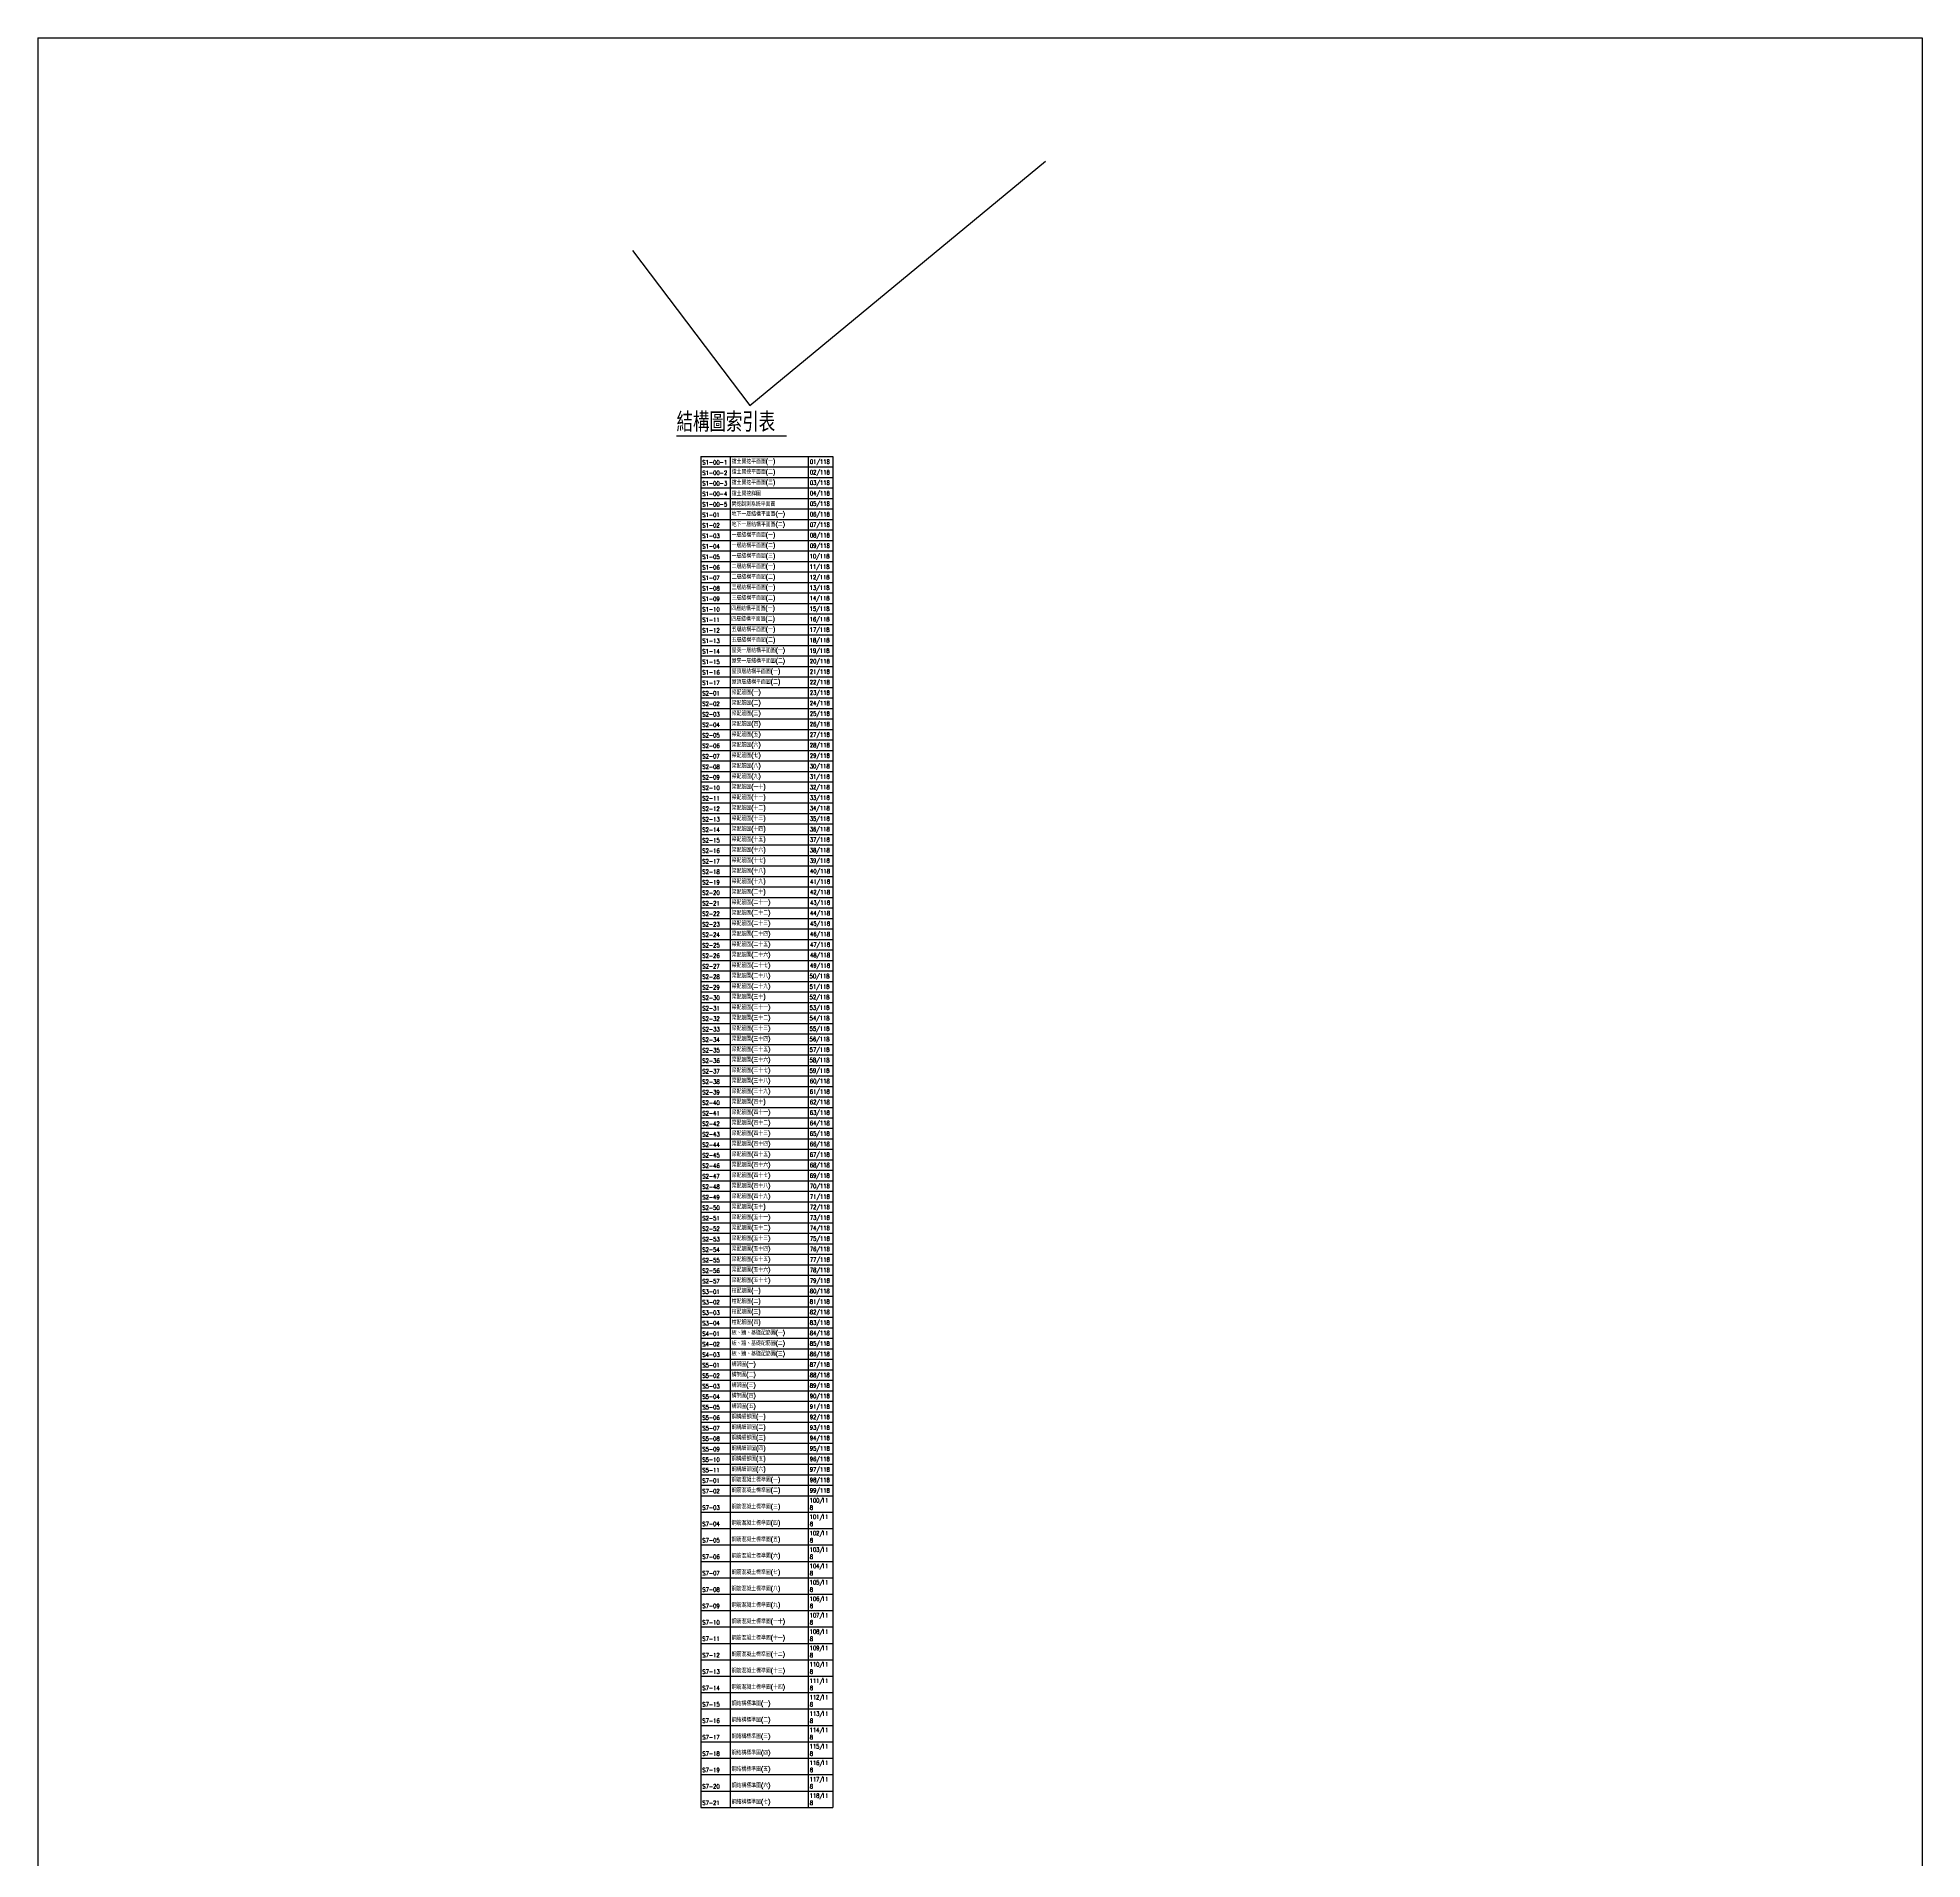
# Model space of a CAD drawing. Header units: centimetres. Extents: x -47768 to 194820, y -149527 to 141949.
# Drawn here: x 49457 to 107942, y 85391 to 141949 of the extents above; entities that cross this region are included whole.
import ezdxf

# ---------------------------------------------------------------- set-up
doc = ezdxf.new("R2010")
doc.units = ezdxf.units.CM
doc.layers.get('0').update_dxf_attribs({"color": 8})
doc.layers.add('0S-分圖線', color=8, linetype='Continuous', plot=False)
doc.layers.add('1S-TEXT2', color=2, linetype='Continuous', plot=False)
doc.layers.add('1S-TEXT', color=7, linetype='Continuous')
doc.layers.add('TEXT', color=7, linetype='Continuous')
doc.styles.add('CHINA', font='romans.shx', dxfattribs={"width": 0.85, "bigfont": 'chineset.shx'})

msp = doc.modelspace()

# ---------------------------------------------------------------- linework, layer by layer
at = {"ltscale": 100}
for p, q in [((70034.8096, 128946.1865), (74130.8176, 128946.1865)), ((70034.8096, 128946.1865), (70034.8096, 87003.0251)), ((70945.0336, 128946.1865), (70945.0336, 87003.0251)), ((73368.7696, 128946.1865), (73368.7696, 87003.0251)), ((74130.8176, 128946.1865), (74130.8176, 87003.0251)), ((70034.8096, 128620.2569), (74130.8176, 128620.2569)), ((70034.8096, 128294.3273), (74130.8176, 128294.3273)), ((70034.8096, 127968.3977), (74130.8176, 127968.3977)), ((70034.8096, 127642.4681), (74130.8176, 127642.4681)), ((70034.8096, 127316.5385), (74130.8176, 127316.5385)), ((70034.8096, 126990.6089), (74130.8176, 126990.6089)), ((70034.8096, 126664.6793), (74130.8176, 126664.6793)), ((70034.8096, 126338.7497), (74130.8176, 126338.7497)), ((70034.8096, 126012.8201), (74130.8176, 126012.8201)), ((70034.8096, 125686.8905), (74130.8176, 125686.8905)), ((70034.8096, 125360.9609), (74130.8176, 125360.9609)), ((70034.8096, 125035.0313), (74130.8176, 125035.0313)), ((70034.8096, 124709.1017), (74130.8176, 124709.1017)), ((70034.8096, 124383.1721), (74130.8176, 124383.1721)), ((70034.8096, 124057.2425), (74130.8176, 124057.2425)), ((70034.8096, 123731.3129), (74130.8176, 123731.3129)), ((70034.8096, 123405.3833), (74130.8176, 123405.3833)), ((70034.8096, 123079.4537), (74130.8176, 123079.4537)), ((70034.8096, 122753.5241), (74130.8176, 122753.5241)), ((70034.8096, 122427.5945), (74130.8176, 122427.5945)), ((70034.8096, 122101.6649), (74130.8176, 122101.6649)), ((70034.8096, 121775.7353), (74130.8176, 121775.7353)), ((70034.8096, 121449.8057), (74130.8176, 121449.8057)), ((70034.8096, 121123.8761), (74130.8176, 121123.8761)), ((70034.8096, 120797.9465), (74130.8176, 120797.9465)), ((70034.8096, 120472.0169), (74130.8176, 120472.0169)), ((70034.8096, 120146.0873), (74130.8176, 120146.0873)), ((70034.8096, 119820.1577), (74130.8176, 119820.1577)), ((70034.8096, 119494.2281), (74130.8176, 119494.2281)), ((70034.8096, 119168.2985), (74130.8176, 119168.2985)), ((70034.8096, 118842.3689), (74130.8176, 118842.3689)), ((70034.8096, 118516.4393), (74130.8176, 118516.4393)), ((70034.8096, 118190.5097), (74130.8176, 118190.5097)), ((70034.8096, 117864.5801), (74130.8176, 117864.5801)), ((70034.8096, 117538.6505), (74130.8176, 117538.6505)), ((70034.8096, 117212.7209), (74130.8176, 117212.7209)), ((70034.8096, 116886.7913), (74130.8176, 116886.7913)), ((70034.8096, 116560.8617), (74130.8176, 116560.8617)), ((70034.8096, 116234.9321), (74130.8176, 116234.9321)), ((70034.8096, 115909.0025), (74130.8176, 115909.0025)), ((70034.8096, 115583.0729), (74130.8176, 115583.0729)), ((70034.8096, 115257.1433), (74130.8176, 115257.1433)), ((70034.8096, 114931.2137), (74130.8176, 114931.2137)), ((70034.8096, 114605.2841), (74130.8176, 114605.2841)), ((70034.8096, 114279.3545), (74130.8176, 114279.3545)), ((70034.8096, 113953.4249), (74130.8176, 113953.4249)), ((70034.8096, 113627.4953), (74130.8176, 113627.4953)), ((70034.8096, 113301.5657), (74130.8176, 113301.5657)), ((70034.8096, 112975.6361), (74130.8176, 112975.6361)), ((70034.8096, 112649.7065), (74130.8176, 112649.7065)), ((70034.8096, 112323.7769), (74130.8176, 112323.7769)), ((70034.8096, 111997.8473), (74130.8176, 111997.8473)), ((70034.8096, 111671.9177), (74130.8176, 111671.9177)), ((70034.8096, 111345.9881), (74130.8176, 111345.9881)), ((70034.8096, 111020.0585), (74130.8176, 111020.0585)), ((70034.8096, 110694.1289), (74130.8176, 110694.1289)), ((70034.8096, 110368.1993), (74130.8176, 110368.1993)), ((70034.8096, 110042.2697), (74130.8176, 110042.2697)), ((70034.8096, 109716.3401), (74130.8176, 109716.3401)), ((70034.8096, 109390.4105), (74130.8176, 109390.4105)), ((70034.8096, 109064.4809), (74130.8176, 109064.4809)), ((70034.8096, 108738.5513), (74130.8176, 108738.5513)), ((70034.8096, 108412.6217), (74130.8176, 108412.6217)), ((70034.8096, 108086.6921), (74130.8176, 108086.6921)), ((70034.8096, 107760.7625), (74130.8176, 107760.7625)), ((70034.8096, 107434.8329), (74130.8176, 107434.8329)), ((70034.8096, 107108.9033), (74130.8176, 107108.9033)), ((70034.8096, 106782.9737), (74130.8176, 106782.9737)), ((70034.8096, 106457.0441), (74130.8176, 106457.0441)), ((70034.8096, 106131.1145), (74130.8176, 106131.1145)), ((70034.8096, 105805.1849), (74130.8176, 105805.1849)), ((70034.8096, 105479.2553), (74130.8176, 105479.2553)), ((70034.8096, 105153.3257), (74130.8176, 105153.3257)), ((70034.8096, 104827.3961), (74130.8176, 104827.3961)), ((70034.8096, 104501.4665), (74130.8176, 104501.4665)), ((70034.8096, 104175.5369), (74130.8176, 104175.5369)), ((70034.8096, 103849.6073), (74130.8176, 103849.6073)), ((70034.8096, 103523.6777), (74130.8176, 103523.6777)), ((70034.8096, 103197.7481), (74130.8176, 103197.7481)), ((70034.8096, 102871.8185), (74130.8176, 102871.8185)), ((70034.8096, 102545.8889), (74130.8176, 102545.8889)), ((70034.8096, 102219.9593), (74130.8176, 102219.9593)), ((70034.8096, 101894.0297), (74130.8176, 101894.0297)), ((70034.8096, 101568.1001), (74130.8176, 101568.1001)), ((70034.8096, 101242.1705), (74130.8176, 101242.1705)), ((70034.8096, 100916.2409), (74130.8176, 100916.2409)), ((70034.8096, 100590.3113), (74130.8176, 100590.3113)), ((70034.8096, 100264.3817), (74130.8176, 100264.3817)), ((70034.8096, 99938.4521), (74130.8176, 99938.4521)), ((70034.8096, 99612.5225), (74130.8176, 99612.5225)), ((70034.8096, 99286.5929), (74130.8176, 99286.5929)), ((70034.8096, 98960.6633), (74130.8176, 98960.6633)), ((70034.8096, 98634.7337), (74130.8176, 98634.7337)), ((70034.8096, 98308.8041), (74130.8176, 98308.8041)), ((70034.8096, 97982.8745), (74130.8176, 97982.8745)), ((70034.8096, 97656.9449), (74130.8176, 97656.9449)), ((70034.8096, 97331.0153), (74130.8176, 97331.0153)), ((70034.8096, 97005.0857), (74130.8176, 97005.0857)), ((70034.8096, 96679.1561), (74130.8176, 96679.1561)), ((70034.8096, 96169.886), (74130.8176, 96169.886)), ((70034.8096, 95660.616), (74130.8176, 95660.616)), ((70034.8096, 95151.3459), (74130.8176, 95151.3459)), ((70034.8096, 94642.0759), (74130.8176, 94642.0759)), ((70034.8096, 94132.8058), (74130.8176, 94132.8058)), ((70034.8096, 93623.5358), (74130.8176, 93623.5358)), ((70034.8096, 93114.2657), (74130.8176, 93114.2657)), ((70034.8096, 92604.9957), (74130.8176, 92604.9957)), ((70034.8096, 92095.7256), (74130.8176, 92095.7256)), ((70034.8096, 91586.4556), (74130.8176, 91586.4556)), ((70034.8096, 91077.1855), (74130.8176, 91077.1855)), ((70034.8096, 90567.9155), (74130.8176, 90567.9155)), ((70034.8096, 90058.6454), (74130.8176, 90058.6454)), ((70034.8096, 89549.3754), (74130.8176, 89549.3754)), ((70034.8096, 89040.1053), (74130.8176, 89040.1053)), ((70034.8096, 88530.8353), (74130.8176, 88530.8353)), ((70034.8096, 88021.5652), (74130.8176, 88021.5652)), ((70034.8096, 87512.2952), (74130.8176, 87512.2952)), ((70034.8096, 87003.0251), (74130.8176, 87003.0251))]:
    msp.add_line(p, q, dxfattribs=at)
for q in [(74130.8176, 121127.8275), (74130.8176, 120797.9465)]:
    msp.add_line((74130.8176, 128946.1865), q)
at = {"layer": '0S-分圖線', "ltscale": 100}
for p, q in [((49457.2912, 141948.9384), (49457.2912, -149526.8837)), ((49457.2912, 141948.9384), (107942.178, 141948.9384)), ((107942.178, 141948.9384), (107942.178, -134290.3056))]:
    msp.add_line(p, q, dxfattribs=at)
at = {"layer": '1S-TEXT', "ltscale": 100}
for p, q in [((71553.1612, 130532.4565), (80729.4502, 138114.4096)), ((67918.3768, 135342.5756), (71553.1612, 130532.4565))]:
    msp.add_line(p, q, dxfattribs=at)

# ---------------------------------------------------------------- texts
at = {"layer": '1S-TEXT2', "style": 'CHINA', "width": 0.85}
msp.add_text('%%U結構圖索引表 ', height=600, dxfattribs=at).set_placement((69282.2953, 129711.9492))
at = {"layer": 'TEXT', "ltscale": 100, "style": 'CHINA', "width": 0.85}
for s, p in [('S1-00-1', (70082.8566, 128697.4716)), ('擋土開挖平面圖(一)', (70994.1028, 128725.241)), ('01/118', (73420.1388, 128717.1487)), ('S1-00-2', (70082.8566, 128371.542)), ('S1-00-3', (70082.8566, 128045.6124)), ('擋土開挖平面圖(二)', (70994.1028, 128399.3114)), ('擋土開挖平面圖(三)', (70994.1028, 128073.3818)), ('02/118', (73420.1388, 128391.2191)), ('03/118', (73420.1388, 128065.2895)), ('S1-00-4', (70082.8566, 127719.6828)), ('S1-00-5', (70082.8566, 127393.7532)), ('開挖觀測系統平面圖', (70985.2439, 127401.5048)), ('擋土開挖詳圖', (70994.1028, 127726.7529)), ('04/118', (73420.1388, 127739.3599)), ('05/118', (73420.1388, 127413.4303)), ('S1-01', (70082.8566, 127067.8236)), ('地下一層結構平面圖(一)', (70992.3992, 127095.593)), ('地下一層結構平面圖(二)', (70992.3992, 126769.6634)), ('06/118', (73420.1388, 127087.5007)), ('07/118', (73420.1388, 126761.5711)), ('S1-02', (70082.8566, 126741.894)), ('S1-03', (70082.8566, 126415.9644)), ('一層結構平面圖(一)', (70992.0585, 126443.7338)), ('08/118', (73420.1388, 126435.6415)), ('S1-04', (70082.8566, 126090.0348)), ('S1-05', (70082.8566, 125764.1052)), ('一層結構平面圖(二)', (70992.0585, 126117.8042)), ('一層結構平面圖(三)', (70992.0585, 125791.8746)), ('09/118', (73420.1388, 126109.7119)), ('10/118', (73412.7279, 125783.7823)), ('S1-06', (70082.8566, 125438.1756)), ('S1-07', (70082.8566, 125112.246)), ('二層結構平面圖(一)', (70992.3992, 125465.945)), ('二層結構平面圖(二)', (70992.3992, 125140.0154)), ('11/118', (73412.7279, 125457.8527)), ('12/118', (73412.7279, 125131.9231)), ('S1-08', (70082.8566, 124786.3164)), ('S1-09', (70082.8566, 124460.3868)), ('三層結構平面圖(一)', (70992.0585, 124814.0858)), ('三層結構平面圖(二)', (70992.0585, 124488.1562)), ('13/118', (73412.7279, 124805.9935)), ('14/118', (73412.7279, 124480.0639)), ('S1-10', (70082.8566, 124134.4572)), ('四層結構平面圖(一)', (70983.2847, 124162.2266)), ('四層結構平面圖(二)', (70983.2847, 123836.297)), ('15/118', (73412.7279, 124154.1343)), ('S1-11', (70082.8566, 123808.5276)), ('S1-12', (70082.8566, 123482.598)), ('五層結構平面圖(一)', (70992.3992, 123510.3674)), ('16/118', (73412.7279, 123828.2047)), ('17/118', (73412.7279, 123502.2751)), ('S1-13', (70082.8566, 123156.6684)), ('S1-14', (70082.8566, 122830.7388)), ('屋突一層結構平面圖(一)', (70994.4436, 122858.5082)), ('五層結構平面圖(二)', (70992.3992, 123184.4378)), ('18/118', (73412.7279, 123176.3455)), ('19/118', (73412.7279, 122850.4159)), ('S1-15', (70082.8566, 122504.8092)), ('S1-16', (70082.8566, 122178.8796)), ('屋突一層結構平面圖(二)', (70994.4436, 122532.5786)), ('屋頂層結構平面圖(一)', (70994.4436, 122206.649)), ('20/118', (73419.3721, 122524.4863)), ('21/118', (73419.3721, 122198.5567)), ('S1-17', (70082.8566, 121852.95)), ('S2-01', (70082.8566, 121527.0204)), ('屋頂層結構平面圖(二)', (70994.4436, 121880.7194)), ('梁配筋圖(一)', (70993.9325, 121554.7898)), ('22/118', (73419.3721, 121872.6271)), ('23/118', (73419.3721, 121546.6975)), ('S2-02', (70082.8566, 121201.0908)), ('梁配筋圖(二)', (70993.9325, 121228.8602)), ('24/118', (73419.3721, 121220.7679)), ('S2-03', (70082.8566, 120875.1612)), ('S2-04', (70082.8566, 120549.2316)), ('梁配筋圖(三)', (70993.9325, 120902.9306)), ('梁配筋圖(四)', (70993.9325, 120577.001)), ('25/118', (73419.3721, 120894.8383)), ('26/118', (73419.3721, 120568.9087)), ('S2-05', (70082.8566, 120223.302)), ('S2-06', (70082.8566, 119897.3724)), ('梁配筋圖(五)', (70993.9325, 120251.0714)), ('梁配筋圖(六)', (70993.9325, 119925.1418)), ('27/118', (73419.3721, 120242.9791)), ('28/118', (73419.3721, 119917.0495)), ('S2-07', (70082.8566, 119571.4428)), ('S2-08', (70082.8566, 119245.5132)), ('梁配筋圖(七)', (70993.9325, 119599.2122)), ('梁配筋圖(八)', (70993.9325, 119273.2826)), ('30/118', (73416.2204, 119265.1903)), ('29/118', (73419.3721, 119591.1199)), ('S2-09', (70082.8566, 118919.5836)), ('S2-10', (70082.8566, 118593.654)), ('梁配筋圖(九)', (70993.9325, 118947.353)), ('梁配筋圖(一十)', (70993.9325, 118621.4234)), ('31/118', (73416.2204, 118939.2607)), ('32/118', (73416.2204, 118613.3311)), ('S2-11', (70082.8566, 118267.7244)), ('梁配筋圖(十一)', (70993.9325, 118295.4938)), ('33/118', (73416.2204, 118287.4015)), ('S2-12', (70082.8566, 117941.7948)), ('S2-13', (70082.8566, 117615.8652)), ('梁配筋圖(十二)', (70993.9325, 117969.5642)), ('梁配筋圖(十三)', (70993.9325, 117643.6346)), ('34/118', (73416.2204, 117961.4719)), ('35/118', (73416.2204, 117635.5423)), ('S2-14', (70082.8566, 117289.9356)), ('S2-15', (70082.8566, 116964.006)), ('梁配筋圖(十四)', (70993.9325, 117317.705)), ('梁配筋圖(十五)', (70993.9325, 116991.7754)), ('36/118', (73416.2204, 117309.6127)), ('37/118', (73416.2204, 116983.6831)), ('S2-16', (70082.8566, 116638.0764)), ('S2-17', (70082.8566, 116312.1468)), ('梁配筋圖(十六)', (70993.9325, 116665.8458)), ('梁配筋圖(十七)', (70993.9325, 116339.9162)), ('38/118', (73416.2204, 116657.7535)), ('39/118', (73416.2204, 116331.8239)), ('S2-18', (70082.8566, 115986.2172)), ('梁配筋圖(十八)', (70993.9325, 116013.9866)), ('梁配筋圖(十九)', (70993.9325, 115688.057)), ('40/118', (73427.0385, 116005.8943)), ('41/118', (73427.0385, 115679.9647)), ('S2-19', (70082.8566, 115660.2876)), ('S2-20', (70082.8566, 115334.358)), ('梁配筋圖(二十)', (70993.9325, 115362.1274)), ('42/118', (73427.0385, 115354.0351)), ('S2-21', (70082.8566, 115008.4284)), ('S2-22', (70082.8566, 114682.4988)), ('梁配筋圖(二十一)', (70993.9325, 115036.1978)), ('梁配筋圖(二十二)', (70993.9325, 114710.2682)), ('43/118', (73427.0385, 115028.1055)), ('44/118', (73427.0385, 114702.1759)), ('S2-23', (70082.8566, 114356.5692)), ('S2-24', (70082.8566, 114030.6396)), ('梁配筋圖(二十三)', (70993.9325, 114384.3386)), ('梁配筋圖(二十四)', (70993.9325, 114058.409)), ('45/118', (73427.0385, 114376.2463)), ('46/118', (73427.0385, 114050.3167)), ('S2-25', (70082.8566, 113704.71)), ('S2-26', (70082.8566, 113378.7804)), ('梁配筋圖(二十五)', (70993.9325, 113732.4794)), ('梁配筋圖(二十六)', (70993.9325, 113406.5498)), ('47/118', (73427.0385, 113724.3871)), ('48/118', (73427.0385, 113398.4575)), ('S2-27', (70082.8566, 113052.8508)), ('梁配筋圖(二十七)', (70993.9325, 113080.6202)), ('梁配筋圖(二十八)', (70993.9325, 112754.6906)), ('50/118', (73413.0686, 112746.5983)), ('49/118', (73427.0385, 113072.5279)), ('S2-28', (70082.8566, 112726.9212)), ('S2-29', (70082.8566, 112400.9916)), ('梁配筋圖(二十九)', (70993.9325, 112428.761)), ('51/118', (73413.0686, 112420.6687)), ('S2-30', (70082.8566, 112075.062)), ('S2-31', (70082.8566, 111749.1324)), ('梁配筋圖(三十)', (70993.9325, 112102.8314)), ('梁配筋圖(三十一)', (70993.9325, 111776.9018)), ('52/118', (73413.0686, 112094.7391)), ('53/118', (73413.0686, 111768.8095)), ('S2-32', (70082.8566, 111423.2028)), ('S2-33', (70082.8566, 111097.2732)), ('梁配筋圖(三十二)', (70993.9325, 111450.9722)), ('梁配筋圖(三十三)', (70993.9325, 111125.0426)), ('54/118', (73413.0686, 111442.8799)), ('55/118', (73413.0686, 111116.9503)), ('S2-34', (70082.8566, 110771.3436)), ('S2-35', (70082.8566, 110445.414)), ('梁配筋圖(三十四)', (70993.9325, 110799.113)), ('梁配筋圖(三十五)', (70993.9325, 110473.1834)), ('56/118', (73413.0686, 110791.0207)), ('57/118', (73413.0686, 110465.0911)), ('S2-36', (70082.8566, 110119.4844)), ('梁配筋圖(三十六)', (70993.9325, 110147.2538)), ('梁配筋圖(三十七)', (70993.9325, 109821.3242)), ('58/118', (73413.0686, 110139.1615)), ('59/118', (73413.0686, 109813.2319)), ('S2-37', (70082.8566, 109793.5548)), ('S2-38', (70082.8566, 109467.6252)), ('梁配筋圖(三十八)', (70993.9325, 109495.3946)), ('60/118', (73417.924, 109487.3023)), ('S2-39', (70082.8566, 109141.6956)), ('S2-40', (70082.8566, 108815.766)), ('梁配筋圖(三十九)', (70993.9325, 109169.465)), ('梁配筋圖(四十)', (70993.9325, 108843.5354)), ('61/118', (73417.924, 109161.3727)), ('62/118', (73417.924, 108835.4431)), ('S2-41', (70082.8566, 108489.8364)), ('S2-42', (70082.8566, 108163.9068)), ('梁配筋圖(四十一)', (70993.9325, 108517.6058)), ('梁配筋圖(四十二)', (70993.9325, 108191.6762)), ('63/118', (73417.924, 108509.5135)), ('64/118', (73417.924, 108183.5839)), ('S2-43', (70082.8566, 107837.9772)), ('S2-44', (70082.8566, 107512.0476)), ('梁配筋圖(四十三)', (70993.9325, 107865.7466)), ('梁配筋圖(四十四)', (70993.9325, 107539.817)), ('65/118', (73417.924, 107857.6543)), ('66/118', (73417.924, 107531.7247)), ('S2-45', (70082.8566, 107186.118)), ('梁配筋圖(四十五)', (70993.9325, 107213.8874)), ('梁配筋圖(四十六)', (70993.9325, 106887.9578)), ('67/118', (73417.924, 107205.7951)), ('68/118', (73417.924, 106879.8655)), ('S2-46', (70082.8566, 106860.1884)), ('S2-47', (70082.8566, 106534.2588)), ('梁配筋圖(四十七)', (70993.9325, 106562.0282)), ('69/118', (73417.924, 106553.9359)), ('S2-48', (70082.8566, 106208.3292)), ('S2-49', (70082.8566, 105882.3996)), ('梁配筋圖(四十八)', (70993.9325, 106236.0986)), ('梁配筋圖(四十九)', (70993.9325, 105910.169)), ('70/118', (73420.3091, 106228.0063)), ('71/118', (73420.3091, 105902.0767)), ('S2-50', (70082.8566, 105556.47)), ('S2-51', (70082.8566, 105230.5404)), ('梁配筋圖(五十)', (70993.9325, 105584.2394)), ('梁配筋圖(五十一)', (70993.9325, 105258.3098)), ('72/118', (73420.3091, 105576.1471)), ('73/118', (73420.3091, 105250.2175)), ('S2-52', (70082.8566, 104904.6108)), ('S2-53', (70082.8566, 104578.6812)), ('梁配筋圖(五十二)', (70993.9325, 104932.3802)), ('梁配筋圖(五十三)', (70993.9325, 104606.4506)), ('74/118', (73420.3091, 104924.2879)), ('75/118', (73420.3091, 104598.3583)), ('S2-54', (70082.8566, 104252.7516)), ('梁配筋圖(五十四)', (70993.9325, 104280.521)), ('梁配筋圖(五十五)', (70993.9325, 103954.5914)), ('76/118', (73420.3091, 104272.4287)), ('77/118', (73420.3091, 103946.4991)), ('S2-55', (70082.8566, 103926.822)), ('S2-56', (70082.8566, 103600.8924)), ('梁配筋圖(五十六)', (70993.9325, 103628.6618)), ('78/118', (73420.3091, 103620.5695)), ('S2-57', (70082.8566, 103274.9628)), ('S3-01', (70082.8566, 102949.0332)), ('柱配筋圖(一)', (70993.5917, 102976.8026)), ('梁配筋圖(五十七)', (70993.9325, 103302.7322)), ('80/118', (73418.861, 102968.7103)), ('79/118', (73420.3091, 103294.6399)), ('S3-02', (70082.8566, 102623.1036)), ('S3-03', (70082.8566, 102297.174)), ('柱配筋圖(二)', (70993.5917, 102650.873)), ('柱配筋圖(三)', (70993.5917, 102324.9434)), ('81/118', (73418.861, 102642.7807)), ('82/118', (73418.861, 102316.8511)), ('S3-04', (70082.8566, 101971.2444)), ('S4-01', (70082.8566, 101645.3148)), ('板、牆、基礎配筋圖(一)', (70993.251, 101673.0842)), ('柱配筋圖(四)', (70993.5917, 101999.0138)), ('83/118', (73418.861, 101990.9215)), ('84/118', (73418.861, 101664.9919)), ('S4-02', (70082.8566, 101319.3852)), ('板、牆、基礎配筋圖(二)', (70993.251, 101347.1546)), ('85/118', (73418.861, 101339.0623)), ('S4-03', (70082.8566, 100993.4556)), ('S5-01', (70082.8566, 100667.526)), ('板、牆、基礎配筋圖(三)', (70993.251, 101021.225)), ('構架圖(一)', (70992.9103, 100695.2954)), ('86/118', (73418.861, 101013.1327)), ('87/118', (73418.861, 100687.2031)), ('S5-02', (70082.8566, 100341.5964)), ('S5-03', (70082.8566, 100015.6668)), ('構架圖(二)', (70992.9103, 100369.3658)), ('構架圖(三)', (70992.9103, 100043.4362)), ('88/118', (73418.861, 100361.2735)), ('89/118', (73418.861, 100035.3439)), ('S5-04', (70082.8566, 99689.7372)), ('S5-05', (70082.8566, 99363.8076)), ('構架圖(四)', (70992.9103, 99717.5066)), ('構架圖(五)', (70992.9103, 99391.577)), ('90/118', (73419.3721, 99709.4143)), ('91/118', (73419.3721, 99383.4847)), ('S5-06', (70082.8566, 99037.878)), ('S5-07', (70082.8566, 98711.9484)), ('鋼構細部圖(一)', (70993.5917, 99065.6474)), ('鋼構細部圖(二)', (70993.5917, 98739.7178)), ('92/118', (73419.3721, 99057.5551)), ('93/118', (73419.3721, 98731.6255)), ('S5-08', (70082.8566, 98386.0188)), ('鋼構細部圖(三)', (70993.5917, 98413.7882)), ('94/118', (73419.3721, 98405.6959)), ('S5-09', (70082.8566, 98060.0892)), ('S5-10', (70082.8566, 97734.1596)), ('鋼構細部圖(四)', (70993.5917, 98087.8586)), ('鋼構細部圖(五)', (70993.5917, 97761.929)), ('95/118', (73419.3721, 98079.7663)), ('96/118', (73419.3721, 97753.8367)), ('S5-11', (70082.8566, 97408.23)), ('S7-01', (70082.8566, 97082.3004)), ('鋼構細部圖(六)', (70993.5917, 97435.9994)), ('鋼筋混凝土標準圖(一)', (70993.5917, 97110.0698)), ('97/118', (73419.3721, 97427.9071)), ('98/118', (73419.3721, 97101.9775)), ('S7-02', (70082.8566, 96756.3708)), ('鋼筋混凝土標準圖(二)', (70993.5917, 96784.1402)), ('99/118', (73419.3721, 96776.0479)), ('100/', (73412.7279, 96469.2275)), ('11', (73790.1702, 96469.2275)), ('S7-03', (70082.8566, 96247.1008)), ('鋼筋混凝土標準圖(三)', (70993.5917, 96274.8702)), ('鋼筋混凝土標準圖(四)', (70993.5917, 95765.6001)), ('8', (73418.861, 96247.1008)), ('101/', (73412.7279, 95959.9575)), ('11', (73790.1702, 95959.9575)), ('S7-04', (70082.8566, 95737.8307)), ('S7-05', (70082.8566, 95228.5607)), ('鋼筋混凝土標準圖(五)', (70993.5917, 95256.3301)), ('8', (73418.861, 95737.8307)), ('8', (73418.861, 95228.5607)), ('102/', (73412.7279, 95450.6874)), ('11', (73790.1702, 95450.6874)), ('S7-06', (70082.8566, 94719.2906)), ('鋼筋混凝土標準圖(六)', (70993.5917, 94747.06)), ('8', (73418.861, 94719.2906)), ('103/', (73412.7279, 94941.4174)), ('11', (73790.1702, 94941.4174)), ('S7-07', (70082.8566, 94210.0206)), ('鋼筋混凝土標準圖(七)', (70993.5917, 94237.79)), ('8', (73418.861, 94210.0206)), ('104/', (73412.7279, 94432.1473)), ('11', (73790.1702, 94432.1473)), ('S7-08', (70082.8566, 93700.7505)), ('鋼筋混凝土標準圖(八)', (70993.5917, 93728.5199)), ('8', (73418.861, 93700.7505)), ('105/', (73412.7279, 93922.8773)), ('11', (73790.1702, 93922.8773)), ('S7-09', (70082.8566, 93191.4805)), ('鋼筋混凝土標準圖(九)', (70993.5917, 93219.2499)), ('8', (73418.861, 93191.4805)), ('106/', (73412.7279, 93413.6072)), ('107/', (73412.7279, 92904.3372)), ('11', (73790.1702, 93413.6072)), ('11', (73790.1702, 92904.3372)), ('S7-10', (70082.8566, 92682.2104)), ('鋼筋混凝土標準圖(一十)', (70993.5917, 92709.9798)), ('8', (73418.861, 92682.2104)), ('108/', (73412.7279, 92395.0671)), ('11', (73790.1702, 92395.0671)), ('S7-11', (70082.8566, 92172.9404)), ('鋼筋混凝土標準圖(十一)', (70993.5917, 92200.7098)), ('鋼筋混凝土標準圖(十二)', (70993.5917, 91691.4397)), ('8', (73418.861, 92172.9404)), ('109/', (73412.7279, 91885.7971)), ('11', (73790.1702, 91885.7971)), ('S7-12', (70082.8566, 91663.6703)), ('S7-13', (70082.8566, 91154.4003)), ('鋼筋混凝土標準圖(十三)', (70993.5917, 91182.1697)), ('8', (73418.861, 91663.6703)), ('8', (73418.861, 91154.4003)), ('110/', (73412.7279, 91376.527)), ('11', (73790.1702, 91376.527)), ('S7-14', (70082.8566, 90645.1302)), ('鋼筋混凝土標準圖(十四)', (70993.5917, 90672.8996)), ('8', (73418.861, 90645.1302)), ('111/', (73412.7279, 90867.257)), ('11', (73790.1702, 90867.257)), ('S7-15', (70082.8566, 90135.8602)), ('鋼結構標準圖(一)', (70993.5917, 90163.6296)), ('8', (73418.861, 90135.8602)), ('112/', (73412.7279, 90357.9869)), ('11', (73790.1702, 90357.9869)), ('S7-16', (70082.8566, 89626.5901)), ('鋼結構標準圖(二)', (70993.5917, 89654.3595)), ('8', (73418.861, 89626.5901)), ('113/', (73412.7279, 89848.7169)), ('114/', (73412.7279, 89339.4468)), ('11', (73790.1702, 89848.7169)), ('S7-17', (70082.8566, 89117.3201)), ('鋼結構標準圖(三)', (70993.5917, 89145.0895)), ('8', (73418.861, 89117.3201)), ('115/', (73412.7279, 88830.1768)), ('11', (73790.1702, 89339.4468)), ('11', (73790.1702, 88830.1768)), ('S7-18', (70082.8566, 88608.05)), ('鋼結構標準圖(四)', (70993.5917, 88635.8194)), ('8', (73418.861, 88608.05)), ('116/', (73412.7279, 88320.9067)), ('11', (73790.1702, 88320.9067)), ('S7-19', (70082.8566, 88098.78)), ('鋼結構標準圖(五)', (70993.5917, 88126.5494)), ('鋼結構標準圖(六)', (70993.5917, 87617.2793)), ('8', (73418.861, 88098.78)), ('117/', (73412.7279, 87811.6367)), ('11', (73790.1702, 87811.6367)), ('S7-20', (70082.8566, 87589.5099)), ('S7-21', (70082.8566, 87080.2399)), ('鋼結構標準圖(七)', (70993.5917, 87108.0093)), ('8', (73418.861, 87589.5099)), ('8', (73418.861, 87080.2399)), ('118/', (73412.7279, 87302.3666)), ('11', (73790.1702, 87302.3666))]:
    msp.add_text(s, height=131.9472, dxfattribs=at).set_placement(p)

doc.saveas('drawing.dxf')
